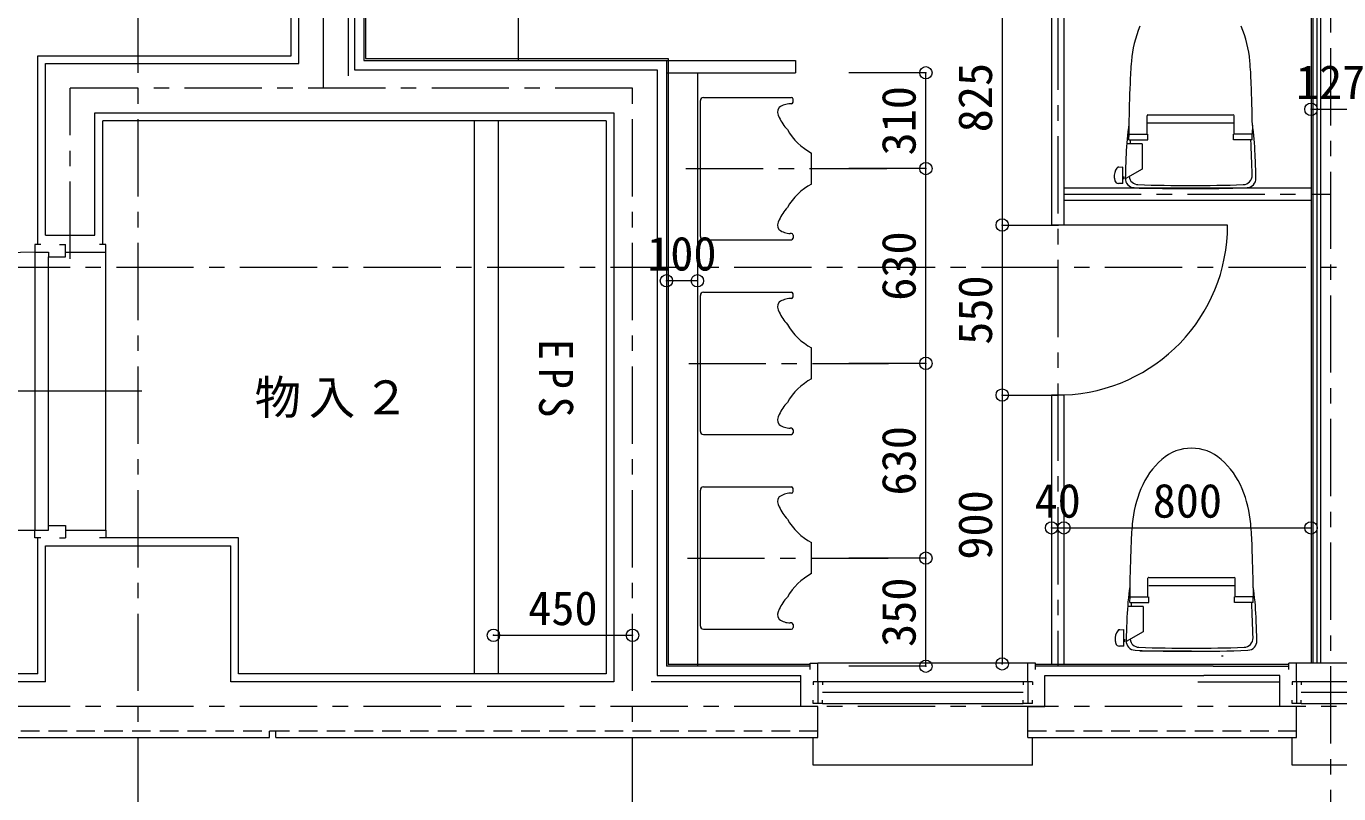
# Model space of a CAD drawing. Units: millimetres at full size, sheet at 1:50. Extents: x -19990 to 20111, y -13076 to 12993.
# Drawn here: x 1197 to 5446, y -8160 to -5677 of the extents above; entities that cross this region are included whole.
import ezdxf
from ezdxf.enums import TextEntityAlignment as Align

# ---------------------------------------------------------------- set-up
doc = ezdxf.new("R2010")
doc.units = ezdxf.units.MM
doc.header["$LTSCALE"] = 50
doc.header["$PDMODE"] = 32
doc.header["$PDSIZE"] = 40
doc.linetypes.add('CHAIN1', pattern=[8, 5, -1, 1, -1])
doc.linetypes.add('DASHED1', pattern=[1.8, 1.2, -0.6])
for name, color, linetype, lineweight in [('1-1_表（文字_固定）', 4, 'Continuous', 9), ('1-2', 3, 'Continuous', 18), ('1-3', 7, 'Continuous', 13), ('1-4', 4, 'Continuous', 9), ('1-6', 7, 'Continuous', 13), ('1-8', 4, 'Continuous', 9), ('1-D_寸法', 6, 'Continuous', 9), ('1-F_補助線', 3, 'Continuous', 13)]:
    doc.layers.add(name, color=color, linetype=linetype, lineweight=lineweight)
doc.layers.add('1-5_建具姿図', color=3, linetype='Continuous')
doc.styles.add('@ＭＳ ゴシック', font='')
doc.styles.add('ＭＳ ゴシック', font='')
doc.styles.get('@ＭＳ ゴシック').set_extended_font_data('@MS Gothic')
doc.styles.get('ＭＳ ゴシック').set_extended_font_data('MS Gothic')

msp = doc.modelspace()

# ---------------------------------------------------------------- linework, layer by layer
at = {"layer": '1-1_表（文字_固定）', "linetype": 'CHAIN1'}
for p, q in [((5419.61, -1347.17), (5419.61, -9768.73)), ((1559.61, -9827.17), (1559.61, -1772.06)), ((2159.61, -5877.17), (2159.61, -3578.57)), ((4536.11, -4832.17), (4536.11, -7747.17)), ((1339.61, -6429.26), (1339.61, -5877.17)), ((3159.61, -5877.17), (1339.61, -5877.17)), ((3159.61, -9827.17), (3159.61, -5877.17)), ((3332.5, -6137.17), (3988.24, -6137.17)), ((4556.11, -6219.67), (5419.61, -6219.67)), ((12538.93, -6457.17), (-15767.74, -6457.17)), ((3341.78, -6767.17), (3988.24, -6767.17)), ((3337.14, -7397.17), (3988.24, -7397.17)), ((12538.93, -7877.17), (-15767.74, -7877.17))]:
    msp.add_line(p, q, dxfattribs=at)
at = {"layer": '1-1_表（文字_固定）', "color": 7, "lineweight": 13}
for p, q in [((4109.24, -5827.17), (3860.07, -5827.17)), ((4109.24, -6137.17), (4109.24, -5827.17)), ((4109.24, -6137.17), (3860.07, -6137.17)), ((4109.24, -6137.17), (3860.07, -6137.17)), ((4109.24, -6767.17), (4109.24, -6137.17)), ((4109.24, -6767.17), (3860.07, -6767.17)), ((4109.24, -7397.17), (4109.24, -6767.17)), ((4516.11, -7299.42), (4556.11, -7299.42)), ((4556.11, -7299.42), (5356.11, -7299.42)), ((4109.24, -7397.17), (3860.07, -7397.17)), ((4109.24, -7747.17), (4109.24, -7397.17)), ((4109.24, -7747.17), (3860.07, -7747.17))]:
    msp.add_line(p, q, dxfattribs=at)
at = {"layer": '1-1_表（文字_固定）', "color": 2}
for p in [(4109.24, -5827.17), (4109.24, -6137.17), (4109.24, -6767.17), (4516.11, -7299.42), (4556.11, -7299.42), (5356.11, -7299.42), (4109.24, -7397.17), (4109.24, -7747.17)]:
    msp.add_point(p, dxfattribs=at)
at = {"layer": '1-2'}
for p, q in [((5356.11, -4830.67), (5356.11, -7737.17)), ((1234.61, -6382.17), (1234.61, -5772.17)), ((3275.61, -5781.17), (3275.61, -7741.17)), ((1444.61, -6382.17), (1444.61, -5982.17)), ((3074.61, -5982.17), (1444.61, -5982.17)), ((2647.11, -5982.17), (2647.11, -7772.17)), ((2724.61, -5982.17), (2724.61, -7772.17)), ((1234.61, -7772.17), (1234.61, -7332.17)), ((1884.61, -7332.17), (1454.61, -7332.17)), ((1234.61, -7772.17), (1139.61, -7772.17)), ((3734.61, -7741.17), (3275.61, -7741.17)), ((5284.61, -7741.17), (4464.61, -7741.17)), ((5039.61, -7747.17), (4464.61, -7747.17)), ((3759.61, -7977.17), (3759.61, -7877.17)), ((4439.61, -7977.17), (4439.61, -7877.17)), ((5309.61, -7977.17), (5309.61, -7877.17)), ((1134.61, -7977.17), (1984.61, -7977.17)), ((1984.61, -7977.17), (1984.61, -7957.17)), ((2004.61, -7957.17), (1984.61, -7957.17)), ((2004.61, -7977.17), (2004.61, -7957.17)), ((2004.61, -7977.17), (3759.61, -7977.17)), ((4439.61, -7977.17), (5309.61, -7977.17))]:
    msp.add_line(p, q, dxfattribs=at)
for points in [[(1234.61, -5772.17), (2054.61, -5772.17), (2054.61, -3622.17), (1234.61, -3622.17)], [(2295.61, -3893.17), (2295.61, -5781.17), (3275.61, -5781.17)], [(3074.61, -5982.17), (3074.61, -7772.17), (1884.61, -7772.17), (1884.61, -7332.17)]]:
    msp.add_lwpolyline(points, dxfattribs=at)
at = {"layer": '1-3'}
for p, q in [((1259.61, -6352.17), (1259.61, -5797.17)), ((1259.61, -6352.17), (1419.61, -6352.17)), ((1259.61, -7357.17), (1859.61, -7357.17)), ((1259.61, -7797.17), (1259.61, -7357.17)), ((1259.61, -7797.17), (1169.61, -7797.17)), ((4494.61, -7777.17), (5009.61, -7777.17)), ((5254.61, -7777.17), (5009.61, -7777.17))]:
    msp.add_line(p, q, dxfattribs=at)
at = {"layer": '1-3', "linetype": 'DASHED1'}
for p, q in [((3759.61, -7957.17), (1114.61, -7957.17)), ((5309.61, -7957.17), (4439.61, -7957.17))]:
    msp.add_line(p, q, dxfattribs=at)
at = {"layer": '1-3'}
for points in [[(1259.61, -5797.17), (2079.61, -5797.17), (2079.61, -3597.17)], [(2259.61, -3857.17), (2259.61, -5817.17), (3239.61, -5817.17), (3239.61, -7777.17), (3704.61, -7777.17)], [(1419.61, -6352.17), (1419.61, -5957.17), (2139.61, -5957.17), (3099.61, -5957.17), (3099.61, -7797.17), (1859.61, -7797.17), (1859.61, -7357.17)], [(3759.61, -7877.17), (3704.61, -7877.17), (3704.61, -7777.17)], [(4439.61, -7877.17), (4494.61, -7877.17), (4494.61, -7777.17)], [(5309.61, -7877.17), (5254.61, -7877.17), (5254.61, -7777.17)]]:
    msp.add_lwpolyline(points, dxfattribs=at)
at = {"layer": '1-4'}
for p, q in [((1224.61, -6407.17), (1224.61, -7307.17)), ((1304.61, -6382.17), (1324.61, -6382.17)), ((1324.61, -6407.17), (1454.61, -6407.17)), ((1454.61, -6382.17), (1434.61, -6382.17)), ((1454.61, -6407.17), (1454.61, -6382.17)), ((1454.61, -7307.17), (1454.61, -6407.17)), ((1269.61, -7292.17), (1269.61, -6422.17)), ((1571.64, -6857.17), (921.64, -6857.17)), ((324.61, -7307.17), (1224.61, -7307.17)), ((1224.61, -7307.17), (1269.61, -7307.17)), ((1224.61, -7332.17), (1224.61, -7307.17)), ((1269.61, -7292.17), (1324.61, -7292.17)), ((1269.61, -7307.17), (1269.61, -7292.17)), ((1324.61, -7292.17), (1324.61, -7332.17)), ((1244.61, -7332.17), (1224.61, -7332.17)), ((1304.61, -7332.17), (1324.61, -7332.17)), ((3734.61, -7757.17), (3734.61, -7737.17)), ((3734.61, -7737.17), (3759.61, -7737.17)), ((4439.61, -7737.17), (3759.61, -7737.17)), ((3759.61, -7797.17), (3759.61, -7737.17)), ((4464.61, -7737.17), (4439.61, -7737.17)), ((4439.61, -7797.17), (4439.61, -7737.17)), ((4464.61, -7757.17), (4464.61, -7737.17)), ((5284.61, -7757.17), (5284.61, -7737.17)), ((5309.61, -7737.17), (5284.61, -7737.17)), ((5989.61, -7737.17), (5309.61, -7737.17)), ((5309.61, -7797.17), (5309.61, -7737.17)), ((3744.61, -7797.17), (3744.61, -7807.17)), ((3774.61, -7797.17), (3744.61, -7797.17)), ((3759.61, -7797.17), (3759.61, -7867.17)), ((4424.61, -7797.17), (3774.61, -7797.17)), ((3774.61, -7797.17), (3774.61, -7807.17)), ((4424.61, -7797.17), (4424.61, -7807.17)), ((4454.61, -7797.17), (4424.61, -7797.17)), ((4439.61, -7797.17), (4439.61, -7867.17)), ((4454.61, -7797.17), (4454.61, -7807.17)), ((4989.61, -7797.17), (5254.61, -7797.17)), ((5294.61, -7797.17), (5294.61, -7807.17)), ((5324.61, -7797.17), (5294.61, -7797.17)), ((5309.61, -7797.17), (5309.61, -7867.17)), ((5974.61, -7797.17), (5324.61, -7797.17)), ((5324.61, -7797.17), (5324.61, -7807.17)), ((4424.61, -7832.17), (3774.61, -7832.17)), ((3774.61, -7867.17), (3774.61, -7857.17)), ((4454.61, -7867.17), (4454.61, -7857.17)), ((5974.61, -7832.17), (5324.61, -7832.17)), ((5324.61, -7867.17), (5324.61, -7857.17)), ((3774.61, -7867.17), (4424.61, -7867.17)), ((5324.61, -7867.17), (5974.61, -7867.17)), ((3744.61, -8067.17), (3744.61, -7977.17)), ((4454.61, -8067.17), (4454.61, -7977.17)), ((5294.61, -8067.17), (5294.61, -7977.17)), ((4454.61, -8067.17), (3744.61, -8067.17)), ((6004.61, -8067.17), (5294.61, -8067.17))]:
    msp.add_line(p, q, dxfattribs=at)
for points in [[(1244.61, -6382.17), (1224.61, -6382.17), (1224.61, -6407.17), (1269.61, -6407.17), (1269.61, -6422.17), (1324.61, -6422.17), (1324.61, -6382.17)], [(1324.61, -7307.17), (1454.61, -7307.17), (1454.61, -7332.17), (1434.61, -7332.17)], [(3774.61, -7867.17), (3744.61, -7867.17), (3744.61, -7857.17)], [(4454.61, -7867.17), (4424.61, -7867.17), (4424.61, -7857.17)], [(5324.61, -7867.17), (5294.61, -7867.17), (5294.61, -7857.17)]]:
    msp.add_lwpolyline(points, dxfattribs=at)
msp.add_arc((1224.61, -7307.17), 900, 90, 180, dxfattribs=at)
at = {"layer": '1-6'}
for p, q in [((4356.58, -5494.67), (4356.58, -6319.67)), ((5356.11, -5945.35), (5483.11, -5945.35)), ((4356.58, -6319.67), (4539.08, -6319.67)), ((4356.58, -6319.67), (4356.58, -6869.67)), ((4356.58, -6839.67), (4356.58, -7739.67)), ((4356.58, -6869.67), (4539.08, -6869.67)), ((2709.61, -7647.06), (3159.61, -7647.06))]:
    msp.add_line(p, q, dxfattribs=at)
at = {"layer": '1-6', "color": 2}
for p in [(5356.11, -5945.35), (4356.58, -6319.67), (3269.61, -6499.96), (3369.61, -6499.96), (4356.58, -6869.67), (2709.61, -7647.06), (3159.61, -7647.06), (4356.58, -7739.67)]:
    msp.add_point(p, dxfattribs=at)
at = {"layer": '1-8'}
for p, q in [((2239.61, -3837.17), (2239.61, -5837.17)), ((2289.61, -3887.17), (2289.61, -5787.17)), ((5374.61, -4631.62), (5374.61, -7737.17)), ((5387.11, -4631.62), (5387.11, -7737.17)), ((5362.11, -4848.1), (5362.11, -7737.17)), ((4516.11, -5494.67), (4516.11, -6319.67)), ((4556.11, -5494.67), (4556.11, -6186.66)), ((3269.61, -5787.17), (3687.75, -5787.17)), ((3687.75, -5787.17), (3687.75, -5827.17)), ((3269.61, -5827.17), (3687.75, -5827.17)), ((4556.11, -6186.66), (4556.11, -6319.67)), ((4556.11, -6199.67), (5356.11, -6199.67)), ((4556.11, -6239.67), (5356.11, -6239.67)), ((5086.11, -6319.67), (4516.11, -6319.67)), ((4516.11, -6869.3), (4516.11, -7741.17)), ((3734.61, -7747.17), (3269.61, -7747.17)), ((5039.61, -7747.17), (5284.61, -7747.17))]:
    msp.add_line(p, q, dxfattribs=at)
for points in [[(2289.61, -5787.17), (3269.61, -5787.17), (3269.61, -7747.17)], [(4516.11, -6869.3), (4556.11, -6869.3), (4556.11, -7741.17)]]:
    msp.add_lwpolyline(points, dxfattribs=at)
msp.add_arc((4536.11, -6319.67), 550, 272.08394, 0, dxfattribs=at)
at = {"layer": '1-D_寸法'}
for p, q in [((2789.61, -3887.17), (2789.61, -5787.17)), ((3369.61, -5827.17), (3369.61, -7747.17)), ((3379.38, -6357.17), (3379.38, -5917.17)), ((3389.38, -5907.17), (3674.38, -5907.17)), ((3674.38, -5927.17), (3670.37, -5927.17)), ((3679.38, -5922.17), (3679.38, -5912.17)), ((4825.34, -6025.48), (4825.34, -5965.98)), ((4827.87, -5989.37), (5104.98, -5989.37)), ((4829.34, -5962.98), (5103.33, -5962.98)), ((5107.33, -6025.48), (5107.33, -5965.98)), ((4766.33, -5996.98), (4766.84, -6025.48)), ((4766.6, -6044.47), (4767.64, -6025.11)), ((4767.79, -6025.48), (4825.34, -6025.48)), ((4827.7, -6044.47), (4827.7, -6025.48)), ((5104.98, -6044.47), (5104.98, -6025.48)), ((5164.89, -6025.48), (5107.33, -6025.48)), ((5165.96, -6044.47), (5165.59, -6025.62)), ((5166.34, -5996.98), (5165.84, -6025.48)), ((4809.54, -6057.48), (4759.43, -6057.48)), ((4766.6, -6044.47), (4827.7, -6044.47)), ((4809.54, -6057.48), (4809.54, -6139.48)), ((5165.96, -6044.47), (5104.98, -6044.47)), ((3739.38, -6187.17), (3739.38, -6087.17)), ((4733.82, -6132.06), (4746.79, -6131.95)), ((4746.79, -6185.53), (4746.79, -6131.97)), ((4809.54, -6139.48), (4754.64, -6169.99)), ((4746.79, -6185.53), (4732.68, -6185.4)), ((4749.28, -6162.48), (4749.28, -6171.47)), ((4966.34, -6201.97), (4799.41, -6201.97)), ((3389.38, -6367.17), (3674.38, -6367.17)), ((3674.38, -6347.17), (3670.37, -6347.17)), ((3679.38, -6352.17), (3679.38, -6362.17)), ((3389.38, -6537.17), (3674.38, -6537.17)), ((3679.38, -6552.17), (3679.38, -6542.17)), ((3379.38, -6987.17), (3379.38, -6547.17)), ((3674.38, -6557.17), (3670.37, -6557.17)), ((3739.38, -6817.17), (3739.38, -6717.17)), ((3389.38, -6997.17), (3674.38, -6997.17)), ((3674.38, -6977.17), (3670.37, -6977.17)), ((3679.38, -6982.17), (3679.38, -6992.17)), ((3379.38, -7617.17), (3379.38, -7177.17)), ((3389.38, -7167.17), (3674.38, -7167.17)), ((3679.38, -7182.17), (3679.38, -7172.17)), ((3674.38, -7187.17), (3670.37, -7187.17)), ((3739.38, -7447.17), (3739.38, -7347.17)), ((4828.24, -7522.17), (4828.24, -7462.67)), ((4832.23, -7459.67), (5106.22, -7459.67)), ((5110.23, -7522.17), (5110.23, -7462.67)), ((4769.23, -7493.68), (4769.73, -7522.17)), ((4830.76, -7486.07), (5107.87, -7486.07)), ((5169.23, -7493.68), (5168.73, -7522.17)), ((4812.43, -7554.17), (4762.32, -7554.17)), ((4769.49, -7541.17), (4770.53, -7521.81)), ((4769.49, -7541.17), (4830.59, -7541.17)), ((4770.68, -7522.17), (4828.24, -7522.17)), ((4812.43, -7554.17), (4812.43, -7636.17)), ((4830.59, -7541.17), (4830.59, -7522.17)), ((5107.87, -7541.17), (5107.87, -7522.17)), ((5168.86, -7541.17), (5107.87, -7541.17)), ((5167.78, -7522.17), (5110.23, -7522.17)), ((5168.86, -7541.17), (5168.48, -7522.31)), ((3389.38, -7627.17), (3674.38, -7627.17)), ((3674.38, -7607.17), (3670.37, -7607.17)), ((3679.38, -7612.17), (3679.38, -7622.17)), ((4736.71, -7628.76), (4749.68, -7628.65)), ((4749.68, -7682.22), (4749.68, -7628.66)), ((4812.43, -7636.17), (4757.53, -7666.68)), ((4749.68, -7682.22), (4735.58, -7682.09)), ((4752.18, -7659.17), (4752.18, -7668.17)), ((4969.23, -7698.67), (4802.3, -7698.67)), ((3704.61, -7797.17), (3219.61, -7797.17))]:
    msp.add_line(p, q, dxfattribs=at)
msp.add_lwpolyline([(5071.81, -7714.48), (5070.35, -7714.48), (5066.71, -7714.48)], dxfattribs=at)
for centre, radius, start, end in [((5153.22, -5822.21), 380, 157.48094, 175.06517), ((4779.45, -5822.21), 380, 4.93491, 22.51913), ((6269.07, -5918.55), 1500, 175.06516, 177.83302), ((3663.61, -5918.55), 1500, 2.16704, 4.93491), ((11765.13, -6126.53), 7000, 177.83304, 178.93961), ((-1832.47, -6126.53), 7000, 1.06047, 2.16704), ((3389.38, -5917.17), 10, 90, 180), ((3657.2, -5954.79), 27.93, 145.66376, 216.72549), ((3673.43, -5997.74), 70.64, 92.47916, 123.78983), ((3674.38, -5912.17), 5, 0, 90), ((3674.38, -5922.17), 5, 270, 0), ((3754.49, -5920.76), 129.99, 202.97079, 223.97234), ((4828.34, -5965.98), 3, 90.00002, 180.00003), ((5104.34, -5965.98), 3, 0.00003, 90.00003), ((3833.67, -5911.57), 199.31, 209.92977, 241.76531), ((5756.63, -6132.25), 1000, 171.97734, 177.66092), ((4176.03, -6132.25), 1000, 2.33914, 8.02272), ((12763.65, -6394.79), 8000, 177.49026, 177.58347), ((-2830.99, -6394.79), 8000, 1.6947, 2.50981), ((12750.79, -6417.93), 8000, 177.66093, 178.20764), ((-2818.11, -6417.93), 8000, 1.79243, 2.33914), ((4762.64, -6161.11), 43.62, 143.79015, 186.50223), ((4733.89, -6140.06), 8, 90.49979, 143.79015), ((5135.53, -6159.09), 30, 271.95087, 1.6947), ((3833.67, -6362.76), 199.31, 118.23469, 150.07023), ((4798.78, -6156.99), 80, 186.50221, 193.97308), ((4732.78, -6173.41), 12, 193.97308, 269.49945), ((4784.7, -6168.66), 30, 178.20763, 267.90556), ((4797.02, -6159.09), 30, 187.43591, 268.04768), ((4966.34, -1201.97), 5000, 267.90558, 272.0945), ((4966.34, -1191.97), 5000, 268.04768, 271.95087), ((5147.98, -6168.66), 30, 272.09448, 1.79243), ((3754.49, -6353.57), 129.99, 136.02766, 157.02921), ((3657.2, -6319.54), 27.93, 143.27451, 214.33624), ((3389.38, -6357.17), 10, 180, 270), ((3673.43, -6276.59), 70.64, 236.21017, 267.52084), ((3674.38, -6352.17), 5, 0, 90), ((3674.38, -6362.17), 5, 270, 0), ((3389.38, -6547.17), 10, 90, 180), ((3674.38, -6542.17), 5, 0, 90), ((3657.2, -6584.79), 27.93, 145.66376, 216.72549), ((3673.43, -6627.74), 70.64, 92.47916, 123.78983), ((3674.38, -6552.17), 5, 270, 0), ((3754.49, -6550.76), 129.99, 202.97079, 223.97234), ((3833.67, -6541.57), 199.31, 209.92977, 241.76531), ((3833.67, -6992.76), 199.31, 118.23469, 150.07023), ((3754.49, -6983.57), 129.99, 136.02766, 157.02921), ((3657.2, -6949.54), 27.93, 143.27451, 214.33624), ((3673.43, -6906.59), 70.64, 236.21017, 267.52084), ((3389.38, -6987.17), 10, 180, 270), ((3674.38, -6982.17), 5, 0, 90), ((3674.38, -6992.17), 5, 270, 0), ((4969.23, -7186.67), 145, 48.61, 131.39008), ((5045.26, -7272.94), 260, 131.39006, 157.48093), ((4893.2, -7272.94), 260, 22.51913, 48.61), ((3389.38, -7177.17), 10, 90, 180), ((3674.38, -7172.17), 5, 0, 90), ((5156.11, -7318.9), 380, 157.48094, 175.06517), ((4782.34, -7318.9), 380, 4.93491, 22.51913), ((3657.2, -7214.79), 27.93, 145.66376, 216.72549), ((3673.43, -7257.74), 70.64, 92.47916, 123.78983), ((3674.38, -7182.17), 5, 270, 0), ((3754.49, -7180.76), 129.99, 202.97079, 223.97234), ((3833.67, -7171.57), 199.31, 209.92977, 241.76531), ((6271.96, -7415.25), 1500, 175.06516, 177.83302), ((3666.5, -7415.25), 1500, 2.16704, 4.93491), ((11768.02, -7623.22), 7000, 177.83304, 178.93961), ((-1829.57, -7623.22), 7000, 1.06047, 2.16704), ((3833.67, -7622.76), 199.31, 118.23469, 150.07023), ((4831.23, -7462.67), 3, 90.00002, 180.00003), ((5107.23, -7462.67), 3, 0.00003, 90.00003), ((5759.52, -7628.94), 1000, 171.97734, 177.66092), ((4178.92, -7628.94), 1000, 2.33914, 8.02272), ((3754.49, -7613.57), 129.99, 136.02766, 157.02921), ((12766.54, -7891.48), 8000, 177.49026, 177.58347), ((-2828.1, -7891.48), 8000, 1.6947, 2.50981), ((3657.2, -7579.54), 27.93, 143.27451, 214.33624), ((3673.43, -7536.59), 70.64, 236.21017, 267.52084), ((12753.68, -7914.63), 8000, 177.66093, 178.20764), ((-2815.22, -7914.63), 8000, 1.79243, 2.33914), ((3389.38, -7617.17), 10, 180, 270), ((3674.38, -7612.17), 5, 0, 90), ((3674.38, -7622.17), 5, 270, 0), ((4765.53, -7657.8), 43.62, 143.79015, 186.50223), ((4736.78, -7636.76), 8, 90.49979, 143.79015), ((4801.67, -7653.68), 80, 186.50221, 193.97308), ((4735.67, -7670.1), 12, 193.97308, 269.49945), ((4787.59, -7665.35), 30, 178.20763, 267.90556), ((4799.91, -7655.78), 30, 187.43591, 268.04768), ((4969.23, -2688.66), 5000, 268.04768, 271.95087), ((5138.43, -7655.78), 30, 271.95087, 1.6947), ((5150.87, -7665.35), 30, 272.09448, 1.79243), ((4969.23, -2698.67), 5000, 267.90558, 272.0945)]:
    msp.add_arc(centre, radius, start, end, dxfattribs=at)
at = {"layer": '1-F_補助線', "color": 7}
msp.add_line((3369.61, -6499.96), (3269.61, -6499.96), dxfattribs=at)

# ---------------------------------------------------------------- texts
at = {"layer": '1-1_表（文字_固定）', "color": 7, "style": 'ＭＳ ゴシック'}
for s, p in [('310', (4109.24, -6094.67)), ('630', (4109.24, -6564.67)), ('630', (4109.24, -7194.67)), ('350', (4109.24, -7684.67))]:
    msp.add_text(s, height=110, rotation=90, dxfattribs=at).set_placement(p, align=Align.BOTTOM_LEFT)
for s, p in [('40', (4461.11, -7299.42)), ('800', (4843.61, -7299.42))]:
    msp.add_text(s, height=110, dxfattribs=at).set_placement(p, align=Align.BOTTOM_LEFT)
at = {"layer": '1-5_建具姿図', "insert": (2855.49, -6688.87), "char_height": 110, "attachment_point": 7, "rotation": 270, "style": '@ＭＳ ゴシック'}
msp.add_mtext('\\T1.38;\\W0.9;EPS', dxfattribs=at)
at = {"layer": '1-5_建具姿図', "insert": (1936.49, -6944.43), "char_height": 110, "attachment_point": 7, "style": 'ＭＳ ゴシック'}
msp.add_mtext('\\T1.17;物入２', dxfattribs=at)
at = {"layer": '1-6', "style": 'ＭＳ ゴシック'}
for s, p in [('825', (4356.58, -6019.67)), ('550', (4356.58, -6707.17)), ('900', (4356.58, -7402.17))]:
    msp.add_text(s, height=110, rotation=90, dxfattribs=at).set_placement(p, align=Align.BOTTOM_LEFT)
for s, p in [('127', (5307.11, -5945.35)), ('100', (3207.11, -6499.96)), ('450', (2822.11, -7647.06))]:
    msp.add_text(s, height=110, dxfattribs=at).set_placement(p, align=Align.BOTTOM_LEFT)

doc.saveas('drawing.dxf')
